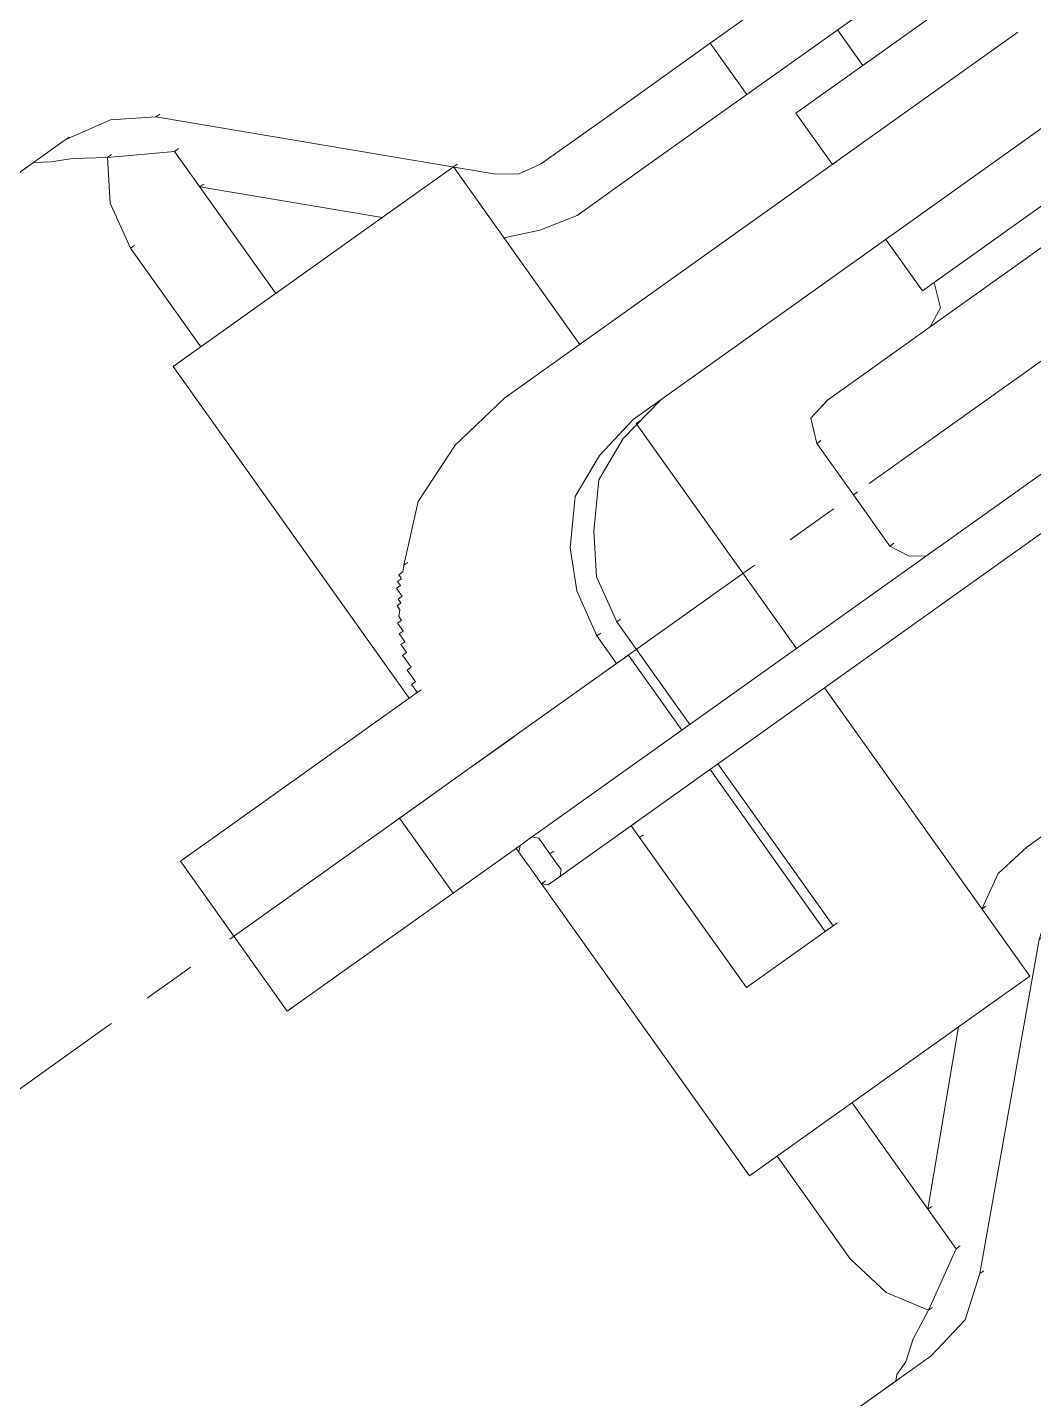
# Model space of a CAD drawing. Header units: feet. Extents: x 2321988 to 2329858, y 6722724 to 6730499.
# Drawn here: x 2326067.7709 to 2326067.9395, y 6726849.3682 to 6726849.5979 of the extents above; entities that cross this region are included whole.
import ezdxf

# ---------------------------------------------------------------- set-up
doc = ezdxf.new("R2010")
doc.units = ezdxf.units.FT
doc.header["$MEASUREMENT"] = 0
doc.layers.add('C-BESS-EQUIPMENT', color=255, linetype='Continuous')

# ---------------------------------------------------------------- blocks, each defined once
blk = doc.blocks.new('*U57')
blk.add_wipeout([(464, -67.5), (464, 67.5), (472, 67.5), (472, -67.5)]).dxf.layer = 'C-BESS-EQUIPMENT'
blk = doc.blocks.new('Midpoint Site Plan$0$A$C71e53a02')
at = {"lineweight": 9}
for points in [[(26.0184, 1.4276), (25.9404, 1.4763), (25.843, 1.4958), (25.8527, 1.4958), (25.843, 1.4958), (25.6189, 1.4958), (25.7553, 1.4958), (25.765, 1.4958), (25.7553, 1.4958)], [(25.765, 1.4958), (25.7943, 1.4763), (25.8332, 1.4568), (25.8917, 1.4179), (25.9015, 1.4179)], [(25.8235, 0.9988), (25.8235, 1.2425), (25.8332, 1.2425), (25.8235, 1.2425), (25.843, 1.3399), (25.8917, 1.4179), (26.0086, 1.3496), (26.0184, 1.3496)], [(26.759, 0.9014), (26.5933, 0.9014), (26.6031, 0.9014), (26.5933, 0.9014), (26.5446, 0.9111), (26.5056, 0.9404), (26.0184, 1.4276), (26.0281, 1.4276)], [(26.0086, 1.3496), (26.0086, 0.9988), (26.0184, 0.9988)], [(26.2718, 0.9988), (26.0086, 1.2619), (26.0184, 1.2619)], [(25.7553, 0.1803), (25.7553, 0.9988), (25.765, 0.9988)], [(25.7553, 0.9988), (25.7845, 0.9988), (25.7943, 0.9988)], [(25.7845, 0.9988), (26.34, 0.9988), (26.3497, 0.9988)], [(26.4472, 0.5603), (26.4472, 0.9988), (26.4569, 0.9988), (26.4472, 0.9988), (26.34, 0.9988)], [(27.0124, 0.9014), (26.759, 0.9014), (26.7687, 0.9014)], [(27.3339, 0.7747), (27.0124, 0.7747), (27.0124, 0.9014), (27.0221, 0.9014), (27.0124, 0.9014), (27.3339, 0.9014)], [(26.4472, 0.8234), (26.5154, 0.7942), (26.5933, 0.7747), (26.6031, 0.7747), (26.5933, 0.7747), (26.759, 0.7747)], [(26.7687, 0.7747), (26.759, 0.7747), (27.0124, 0.7747), (27.0221, 0.7747)], [(27.2365, 0.7747), (27.2365, 0.687), (27.2462, 0.687)], [(27.9478, 0.5311), (27.9478, 0.687), (27.9576, 0.687), (27.9478, 0.687), (27.0708, 0.687), (27.0708, 0.5603), (27.0806, 0.5603)], [(27.5288, 0.5603), (26.262, 0.5603), (26.1256, 0.5408), (25.9989, 0.4921), (25.9015, 0.4044), (25.8917, 0.3947), (25.882, 0.3947), (25.882, 0.3849), (25.8722, 0.3849), (25.8722, 0.3752), (25.8625, 0.3752), (25.8625, 0.3654), (25.8625, 0.3557), (25.8527, 0.3557), (25.8527, 0.3459), (25.843, 0.3459), (25.843, 0.3362), (25.8332, 0.3264), (25.8332, 0.3167), (25.8235, 0.3167), (25.8235, 0.307), (25.8235, 0.2972), (25.8138, 0.2972), (25.8138, 0.2875), (25.8138, 0.2777), (25.804, 0.2777), (25.804, 0.268), (25.804, 0.2582), (25.7943, 0.2582), (25.7943, 0.2485), (25.7943, 0.2387), (25.7943, 0.229), (25.7845, 0.229), (25.7845, 0.2193), (25.7845, 0.2095), (25.7845, 0.1998), (25.7748, 0.1998), (25.7748, 0.19), (25.7748, 0.1803), (25.726, 0.1803), (25.7358, 0.1803)], [(26.262, 0.5603), (26.2718, 0.5603)], [(25.882, 0.3947), (25.882, 0.3947)], [(25.8917, 0.3947), (25.8917, 0.3947)], [(25.9015, 0.4044), (25.9112, 0.4044)], [(25.8625, 0.3654), (25.8625, 0.3654)], [(25.8625, 0.3654), (25.8625, 0.3654)], [(25.8625, 0.3654), (25.8625, 0.3654)], [(25.8625, 0.3654), (25.8625, 0.3654)], [(25.8625, 0.3654), (25.8625, 0.3654)], [(25.8722, 0.3752), (25.8722, 0.3752)], [(25.8722, 0.3752), (25.8722, 0.3752)], [(25.8722, 0.3752), (25.8722, 0.3752)], [(25.8722, 0.3752), (25.8722, 0.3752)], [(25.882, 0.3849), (25.882, 0.3849)], [(26.1451, -0.0049), (26.1353, -0.0049), (26.1353, 0.0633), (26.1451, 0.0633), (26.1353, 0.0633), (26.1548, 0.1608), (26.1938, 0.2387), (26.262, 0.3167), (26.3497, 0.3557), (26.4472, 0.3752), (27.5288, 0.3752), (27.5386, 0.3752)], [(26.5154, 0.3752), (26.4082, 0.3557), (26.3205, 0.3167), (26.2523, 0.2387), (26.2035, 0.1608), (26.1841, 0.0633), (26.1841, -0.19), (26.1938, -0.19)], [(26.4472, -0.19), (26.4472, 0.3654), (26.4569, 0.3654)], [(27.0708, 0.3752), (27.0708, 0.2485), (27.0806, 0.2485), (27.0708, 0.2485), (27.9284, 0.2485), (27.9186, 0.2485), (27.8991, 0.1998), (27.8601, 0.1803)], [(25.843, 0.3459), (25.843, 0.3459)], [(25.843, 0.3459), (25.843, 0.3459)], [(25.843, 0.3362), (25.843, 0.3362)], [(25.843, 0.3362), (25.843, 0.3362)], [(25.843, 0.3362), (25.843, 0.3362)], [(25.843, 0.3362), (25.843, 0.3362)], [(25.843, 0.3362), (25.843, 0.3362)], [(25.8527, 0.3557), (25.8527, 0.3557)], [(25.8527, 0.3557), (25.8527, 0.3557)], [(25.8527, 0.3557), (25.8527, 0.3557)], [(25.8527, 0.3557), (25.8527, 0.3557)], [(25.8527, 0.3459), (25.8527, 0.3459)], [(25.8527, 0.3459), (25.8527, 0.3459)], [(25.8235, 0.3167), (25.8235, 0.3167)], [(25.8235, 0.307), (25.8235, 0.307)], [(25.8235, 0.307), (25.8235, 0.307)], [(25.8235, 0.307), (25.8235, 0.307)], [(25.8235, 0.307), (25.8235, 0.307)], [(25.8235, 0.307), (25.8235, 0.307)], [(25.8332, 0.3264), (25.8332, 0.3264)], [(25.8332, 0.3264), (25.8332, 0.3264)], [(25.8332, 0.3264), (25.8332, 0.3264)], [(25.8332, 0.3264), (25.8332, 0.3264)], [(25.8332, 0.3264), (25.8332, 0.3264)], [(25.8332, 0.3167), (25.8332, 0.3167)], [(25.8332, 0.3167), (25.8332, 0.3167)], [(25.804, 0.2777), (25.804, 0.2777)], [(25.804, 0.2777), (25.804, 0.2777)], [(25.8138, 0.2972), (25.8138, 0.2972)], [(25.8138, 0.2972), (25.8138, 0.2972)], [(25.8138, 0.2972), (25.8138, 0.2972)], [(25.8138, 0.2875), (25.8138, 0.2875)], [(25.8138, 0.2875), (25.8138, 0.2875)], [(25.8138, 0.2875), (25.8138, 0.2875)], [(25.8138, 0.2875), (25.8138, 0.2875)], [(25.8138, 0.2777), (25.8138, 0.2777)], [(25.8235, 0.2972), (25.8235, 0.2972)], [(25.7943, 0.2582), (25.7943, 0.2582)], [(25.7943, 0.2485), (25.7943, 0.2485)], [(25.7943, 0.2485), (25.7943, 0.2485)], [(25.7943, 0.2485), (25.7943, 0.2485)], [(25.7943, 0.2485), (25.7943, 0.2485)], [(25.804, 0.268), (25.804, 0.268)], [(25.804, 0.268), (25.804, 0.268)], [(25.804, 0.268), (25.804, 0.268)], [(25.804, 0.268), (25.804, 0.268)], [(25.804, 0.268), (25.804, 0.268)], [(25.804, 0.2582), (25.804, 0.2582)], [(25.804, 0.2582), (25.804, 0.2582)], [(30.7153, 0.1218), (30.6959, 0.1705), (30.6569, 0.1803), (30.6666, 0.1803), (30.6569, 0.1803), (27.0416, 0.1803), (27.0806, 0.1998), (27.1001, 0.2485), (27.1098, 0.2485), (27.1001, 0.2485)], [(27.1001, 0.2485), (27.1001, 0.2485)], [(25.7845, 0.229), (25.7845, 0.229)], [(25.7845, 0.229), (25.7845, 0.229)], [(25.7845, 0.229), (25.7845, 0.229)], [(25.7943, 0.2387), (25.7943, 0.2387)], [(25.7943, 0.2387), (25.7943, 0.2387)], [(25.7943, 0.2387), (25.7943, 0.2387)], [(25.7943, 0.2387), (25.7943, 0.2387)], [(25.7943, 0.2387), (25.7943, 0.2387)], [(25.7748, 0.1998), (25.7748, 0.1998)], [(25.7845, 0.2193), (25.7845, 0.2193)], [(25.7845, 0.2193), (25.7845, 0.2193)], [(25.7845, 0.2095), (25.7845, 0.2095)], [(25.307, 0.1803), (25.1901, 0.1803), (25.1901, -0.19), (25.1998, -0.19)], [(25.1901, 0.1803), (25.1998, 0.1803)], [(25.726, 0.1803), (25.307, 0.1803), (25.3168, 0.1803)], [(25.7748, 0.1803), (25.7845, 0.1803)], [(26.9441, 0.1803), (26.9344, 0.1803), (26.7882, 0.1803), (26.7395, 0.1705), (26.72, 0.1218)], [(26.9344, 0.1803), (27.0416, 0.1803), (27.0513, 0.1803)], [(26.7298, 0.1218), (26.72, 0.1218), (26.72, -0.0049), (26.72, -0.1316), (26.7298, -0.1316)], [(26.1841, 0.0633), (26.1938, 0.0633)], [(25.1901, -0.19), (25.307, -0.19), (25.5994, -0.19), (25.5994, -0.0049), (25.6091, -0.0049), (25.5994, -0.0049), (25.726, -0.0049)], [(26.1743, -0.19), (26.1646, -0.19), (26.1646, -0.0049), (26.1353, -0.0049), (25.9015, -0.0049), (25.726, -0.0049), (25.7358, -0.0049)], [(25.9015, -0.0049), (25.9112, -0.0049)], [(26.72, -0.0049), (26.7298, -0.0049)], [(25.7845, -0.2875), (25.7943, -0.2875), (25.804, -0.2777), (25.804, -0.2582), (25.804, -0.2387), (25.804, -0.2193), (25.804, -0.1998), (25.7943, -0.19), (25.7845, -0.19), (26.7687, -0.19), (26.7785, -0.19), (26.7687, -0.19), (30.6569, -0.19), (30.6959, -0.1705), (30.7153, -0.1316)], [(26.72, -0.1316), (26.7395, -0.1705), (26.7687, -0.19)], [(25.307, -0.19), (25.3168, -0.19)], [(25.7553, -0.1998), (25.7553, -0.19), (25.765, -0.19), (25.5994, -0.19), (25.6091, -0.19), (25.5994, -0.19)], [(25.7943, -0.19), (25.7845, -0.19), (25.765, -0.19), (25.7553, -0.1998), (25.7553, -0.2193), (25.7553, -0.2387), (25.7553, -0.2582), (25.7553, -0.2777), (25.765, -0.2875), (25.7845, -0.2875), (26.9831, -0.2875)], [(25.804, -0.2387), (25.8138, -0.2387)], [(25.765, -0.2777), (25.7553, -0.2777), (25.7553, -0.9988), (25.7845, -0.9988), (26.34, -0.9988), (26.3497, -0.9988), (26.34, -0.9988), (26.4472, -0.9988), (26.4472, -0.2875), (26.4569, -0.2875)], [(25.9697, -0.3167), (25.9697, -0.2875), (25.9794, -0.2875)], [(26.1841, -0.2875), (26.1841, -0.687), (26.1938, -0.687), (26.1841, -0.687), (26.1646, -0.687), (26.1646, -0.2875)], [(25.9794, -0.3167), (25.9697, -0.3167), (25.9697, -0.687), (26.1646, -0.687), (26.1743, -0.687), (26.1646, -0.687)], [(26.4569, -0.8332), (26.4472, -0.8332), (26.5154, -0.7942), (26.5933, -0.7844), (26.759, -0.7844), (27.0124, -0.7844), (27.3339, -0.7844), (28.0453, -0.7844), (28.3864, -0.7844), (28.3961, -0.7844), (28.3864, -0.7844), (28.3864, -0.9111), (28.0453, -0.9111), (27.3339, -0.9111), (27.0124, -0.9111), (26.759, -0.9111), (26.5933, -0.9111), (26.5446, -0.9209), (26.5056, -0.9501), (26.5154, -0.9501)], [(25.7553, -1.5056), (25.6189, -1.5056), (25.6286, -1.5056), (25.6189, -1.5056), (25.843, -1.5056), (25.9404, -1.4861), (26.0184, -1.4276), (26.5056, -0.9501)], [(25.7553, -0.9988), (25.765, -0.9988)], [(25.8332, -0.9988), (25.8235, -0.9988), (25.8235, -1.2522), (25.843, -1.3496), (25.8917, -1.4276)], [(26.2718, -0.9988), (26.0086, -1.2619), (26.0184, -1.2619)], [(26.0086, -0.9988), (26.0086, -1.3594), (26.0184, -1.3594)], [(26.0086, -1.3594), (25.8917, -1.4276), (25.9015, -1.4276), (25.8917, -1.4276), (25.8332, -1.4568), (25.7943, -1.4861), (25.765, -1.4958), (25.7553, -1.5056), (25.765, -1.5056)]]:
    blk.add_lwpolyline(points, dxfattribs=at)
at = {"lineweight": 5}
for points in [[(24.3813, -0.0049), (24.8783, -0.0049), (24.888, -0.0049)], [(24.9757, -0.0049), (25.0732, -0.0049), (25.0829, -0.0049)], [(25.1803, -0.0049), (25.6676, -0.0049), (25.6773, -0.0049)], [(25.7748, -0.0049), (25.8722, -0.0049), (25.882, -0.0049)], [(25.9697, -0.0049), (26.4666, -0.0049), (26.4764, -0.0049)], [(26.5641, -0.0049), (26.6615, -0.0049), (26.6713, -0.0049)], [(26.759, -0.0049), (27.256, -0.0049), (27.2657, -0.0049)]]:
    blk.add_lwpolyline(points, dxfattribs=at)
at = {"lineweight": 9}
blk.add_lwpolyline([(26.0281, -1.4276), (26.0184, -1.4276)], close=True, dxfattribs=at)

msp = doc.modelspace()

# ---------------------------------------------------------------- block references
at = {"layer": 'C-BESS-EQUIPMENT', "xscale": 0.08333333333333331, "yscale": 0.08333333333333331, "zscale": 0.08333333333333331, "rotation": 305.4689808292026}
msp.add_blockref('*U57', (2326041.45315, 6726882.2405), dxfattribs=at)

# ---------------------------------------------------------------- next in the draw order: wipeouts: each hides what was drawn before it
msp.add_wipeout([(2326064.17456, 6726849.7753), (2326064.71751, 6726850.16214), (2326071.53559, 6726840.59259), (2326070.99264, 6726840.20575)]).dxf.layer = 'C-BESS-EQUIPMENT'

# ---------------------------------------------------------------- next in the draw order: block references
at = {"layer": 'C-BESS-EQUIPMENT', "xscale": 0.08333333333333331, "yscale": 0.08333333333333331, "zscale": 0.08333333333333331, "rotation": 35.46898082920265}
msp.add_blockref('Midpoint Site Plan$0$A$C71e53a02', (2326066.09564, 6726848.22787), dxfattribs=at)

# ---------------------------------------------------------------- next in the draw order: wipeouts: each hides what was drawn before it
msp.add_wipeout([(2326044.1544, 6726887.54167), (2326077.85795, 6726840.23687), (2326077.40832, 6726839.91652), (2326043.70467, 6726887.22144)]).dxf.layer = 'C-BESS-EQUIPMENT'

# ---------------------------------------------------------------- next in the draw order: wipeouts: each hides what was drawn before it
msp.add_wipeout([(2326040.08225, 6726884.64036), (2326073.7858, 6726837.33556), (2326073.33617, 6726837.01521), (2326039.63253, 6726884.32013)]).dxf.layer = 'C-BESS-EQUIPMENT'

# ---------------------------------------------------------------- next in the draw order: wipeouts: each hides what was drawn before it
msp.add_wipeout([(2326036.0101, 6726881.73905), (2326069.71366, 6726834.43425), (2326069.26402, 6726834.1139), (2326035.56038, 6726881.41882)]).dxf.layer = 'C-BESS-EQUIPMENT'

doc.saveas('drawing.dxf')
